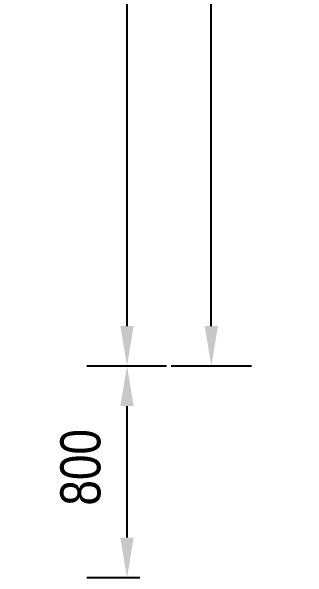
# Model space of a CAD drawing. Extents: x -119161 to 3778985, y -718511 to -30958.
# Drawn here: x 2982717 to 2984491, y -264543 to -261150 of the extents above; entities that cross this region are included whole.
import ezdxf

# ---------------------------------------------------------------- set-up
doc = ezdxf.new("R2010")
doc.units = 0
doc.header["$MEASUREMENT"] = 0
doc.layers.get('DEFPOINTS').update_dxf_attribs({"linetype": 'CONTINUOUS'})
doc.layers.add('Dim', color=7, linetype='CONTINUOUS', lineweight=9)
doc.styles.add('DIM', font='isocp3.shx')
doc.styles.add('dimText', font='ARIALN.TTF')
doc.dimstyles.new('dim n_120', dxfattribs={"dimtxt": 240, "dimasz": 240, "dimexe": 240, "dimexo": 150, "dimgap": 100, "dimtad": 2, "dimdec": 0, "dimzin": 0, "dimdsep": 46, "dimtxsty": 'DIM', "dimcen": 350, "dimclrd": 5, "dimclre": 5, "dimclrt": 7, "dimadec": 0, "dimazin": 0, "dimtfac": 1, "dimtdec": 0, "dimtmove": 0, "dimatfit": 3, "dimfxl": 240, "dimfxlon": 1, "dimtolj": 1, "dimtzin": 0, "dimarcsym": 0})

# ---------------------------------------------------------------- blocks, each defined once
blk = doc.blocks.new('*D1201')
at = {"layer": 'DEFPOINTS', "color": 0, "lineweight": -2, "ltscale": 50}
for p in [(2984327.8, -252205.6), (2983409.7, -263275.1), (2983796.3, -263275.1)]:
    blk.add_point(p, dxfattribs=at)
at = {"layer": 'Dim', "color": 5, "lineweight": -2, "ltscale": 50}
for p, q in [((2983649.7, -252205.6), (2983169.7, -252205.6)), ((2983409.7, -252445.6), (2983409.7, -263035.1)), ((2983646.3, -263275.1), (2983169.7, -263275.1))]:
    blk.add_line(p, q, dxfattribs=at)
for points in [[(2983369.7, -252445.6), (2983449.7, -252445.6), (2983409.7, -252205.6)], [(2983369.7, -263035.1), (2983449.7, -263035.1), (2983409.7, -263275.1)]]:
    blk.add_solid(points, dxfattribs=at)
at = {"layer": 'Dim', "color": 7, "ltscale": 50, "insert": (2983275.5, -257740.3), "char_height": 240, "attachment_point": 5, "rotation": 90, "style": 'dimText'}
blk.add_mtext('\\A1;5650 TO 5250', dxfattribs=at)
blk = doc.blocks.new('*D1202')
at = {"layer": 'DEFPOINTS', "color": 0, "lineweight": -2, "ltscale": 50}
for p in [(2983693.7, -263275.1), (2983409.7, -264542.6), (2983636.4, -264542.6)]:
    blk.add_point(p, dxfattribs=at)
at = {"layer": 'Dim', "color": 5, "lineweight": -2, "ltscale": 50}
for p, q in [((2983543.7, -263275.1), (2983169.7, -263275.1)), ((2983409.7, -263515.1), (2983409.7, -264302.6)), ((2983486.4, -264542.6), (2983169.7, -264542.6))]:
    blk.add_line(p, q, dxfattribs=at)
for points in [[(2983369.7, -263515.1), (2983449.7, -263515.1), (2983409.7, -263275.1)], [(2983369.7, -264302.6), (2983449.7, -264302.6), (2983409.7, -264542.6)]]:
    blk.add_solid(points, dxfattribs=at)
at = {"layer": 'Dim', "color": 7, "ltscale": 50, "insert": (2983132.3, -263881.5), "char_height": 240, "attachment_point": 5, "rotation": 90, "style": 'dimText'}
blk.add_mtext('\\A1;800', dxfattribs=at)
blk = doc.blocks.new('*D1204')
at = {"layer": 'DEFPOINTS', "color": 0, "lineweight": -2, "ltscale": 50}
for p in [(2983914.6, -257781.2), (2984491.4, -257781.2), (2984331.1, -263275.1)]:
    blk.add_point(p, dxfattribs=at)
at = {"layer": 'Dim', "color": 5, "lineweight": -2, "ltscale": 50}
for p, q in [((2984154.6, -257781.2), (2983674.6, -257781.2)), ((2983914.6, -263035.1), (2983914.6, -258021.2)), ((2984154.6, -263275.1), (2983674.6, -263275.1))]:
    blk.add_line(p, q, dxfattribs=at)
for points in [[(2983874.6, -258021.2), (2983954.6, -258021.2), (2983914.6, -257781.2)], [(2983874.6, -263035.1), (2983954.6, -263035.1), (2983914.6, -263275.1)]]:
    blk.add_solid(points, dxfattribs=at)
at = {"layer": 'Dim', "color": 7, "ltscale": 50, "insert": (2983782, -260528.1), "char_height": 240, "attachment_point": 5, "rotation": 90, "style": 'dimText'}
blk.add_mtext('\\A1;1800', dxfattribs=at)

msp = doc.modelspace()

# ---------------------------------------------------------------- dimensions: what is measured, and where the dimension line sits
at = {"layer": 'Dim', "ltscale": 50}
for base, p1, p2, text, picture, middle in [((2983409.7, -263275.1, 0), (2984327.8, -252205.6, 0), (2983796.3, -263275.1, 0), '5650 TO 5250', '*D1201', (2983275.5, -257740.3, 0)), ((2983914.6, -257781.2, 0), (2984331.1, -263275.1, 0), (2984491.4, -257781.2, 0), '1800', '*D1204', (2983782, -260528.1, 0))]:
    dim = msp.add_linear_dim(base=base, p1=p1, p2=p2, angle=90, text=text, dimstyle='dim n_120', override={"dimgap": 10, "dimtxsty": 'dimText', "dimtmove": 2}, dxfattribs=at)
    dim.commit()
    dim.dimension.update_dxf_attribs({"geometry": picture, "text_midpoint": middle})
dim = msp.add_linear_dim(base=(2983409.7, -264542.6, 0), p1=(2983693.7, -263275.1, 0), p2=(2983636.4, -264542.6, 0), angle=90, text='800', dimstyle='dim n_120', override={"dimgap": 10, "dimtxsty": 'dimText', "dimtmove": 2}, dxfattribs=at)
dim.commit()
dim.dimension.update_dxf_attribs({"geometry": '*D1202', "text_midpoint": (2983132.3, -263881.5, 0), "dimtype": 160})

doc.saveas('drawing.dxf')
